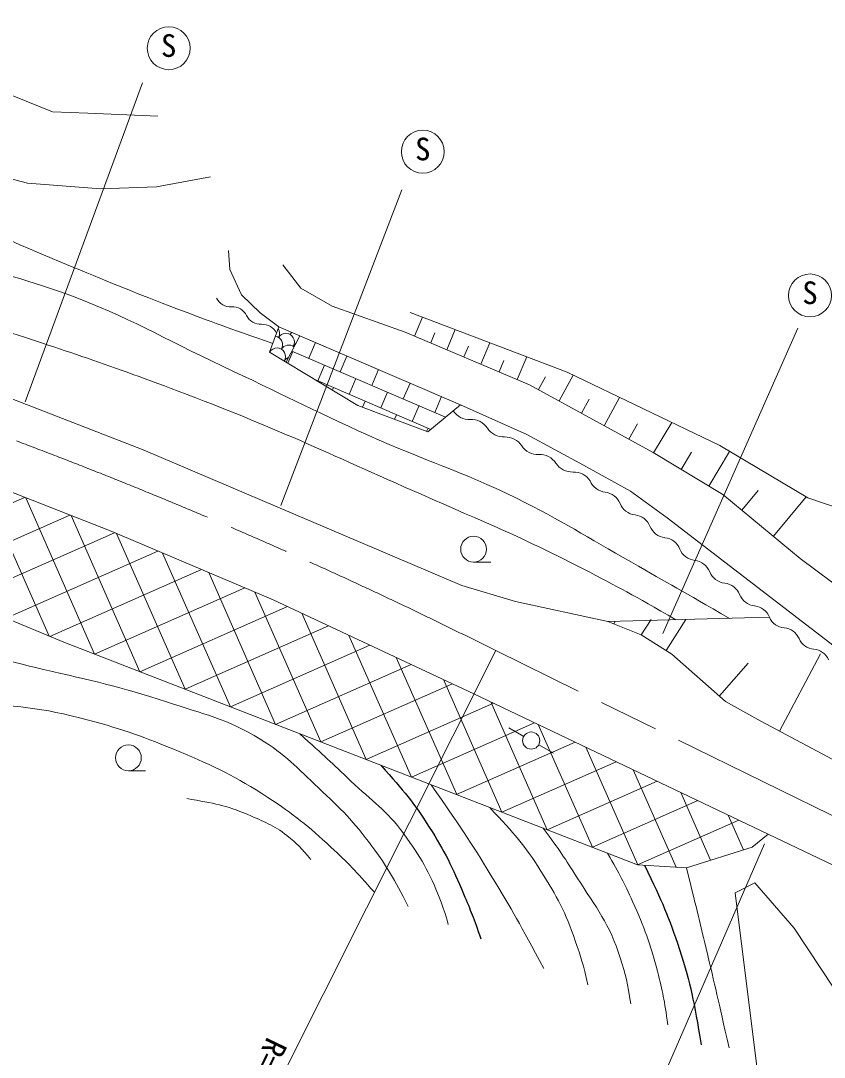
# Model space of a CAD drawing. Units: millimetres, scale not verified. Extents: x 40000 to 680000, y 20000 to 380000.
# Drawn here: x 397975 to 444808, y 259612 to 319981 of the extents above; entities that cross this region are included whole.
import ezdxf
from ezdxf.enums import TextEntityAlignment as Align

# ---------------------------------------------------------------- set-up
doc = ezdxf.new("R2010")
doc.units = ezdxf.units.MM
doc.header["$LTSCALE"] = 1000
doc.linetypes.add('CHAIN', pattern=[18.5, 12, -1.5, 3.5, -1.5])
for name, color, linetype, lineweight in [('M-BGD', 7, 'Continuous', 13), ('M-BMK', 2, 'CHAIN', 13), ('M-STR-HTXT', 7, 'Continuous', 13), ('M-STR-STRC', 7, 'Continuous', 25)]:
    doc.layers.add(name, color=color, linetype=linetype, lineweight=lineweight)
doc.styles.add('ＭＳ ゴシック', font='')
doc.styles.get('ＭＳ ゴシック').set_extended_font_data('MS Gothic')

msp = doc.modelspace()

# ---------------------------------------------------------------- hatches: boundary and pattern name
at = {"layer": 'M-BGD'}
h = msp.add_hatch(dxfattribs=at)
h.set_pattern_fill('USER', color=256, style=0, pattern_type=2)
h.set_pattern_definition([(203.8163, (433930, 270821), (807.61, -1829.69), []), (293.8163, (433930, 270821), (1829.69, 807.61), [])])
h.paths.add_polyline_path([(433930, 270821), (400483, 283784), (386704, 289530), (389430, 295654), (403245, 290244), (412680, 286249), (424391, 280776), (441537, 272606), (440602, 271841), (436777, 270651)])

# ---------------------------------------------------------------- linework, layer by layer
for p, q in [((393802, 317122), (399821, 314673)), ((399821, 314673), (401896, 314589)), ((401896, 314589), (405965, 314423)), ((393304, 311808), (398368, 310521)), ((398368, 310521), (402644, 310189)), ((402644, 310189), (405882, 310314)), ((405882, 310314), (409036, 310895)), ((410155, 305483), (410077, 306607)), ((410852, 304011), (410155, 305483)), ((413254, 305755), (414300, 304399)), ((414300, 304399), (416121, 303352)), ((411937, 302965), (410852, 304011)), ((416121, 303352), (420383, 301842)), ((413022, 302151), (411937, 302965)), ((420929, 301611), (421397, 302717)), ((413022, 302151), (412479, 300679)), ((423598, 297619), (413022, 302151)), ((422806, 300818), (423302, 301991)), ((413453, 300094), (414233, 301632)), ((423598, 297619), (414233, 301632)), ((420383, 301842), (427628, 298781)), ((421868, 301214), (422116, 301801)), ((412479, 300679), (417632, 297580)), ((413839, 300713), (413548, 300036)), ((422739, 296899), (413780, 300739)), ((415152, 301239), (414758, 300319)), ((423802, 300397), (424065, 301019)), ((424798, 299976), (425323, 301221)), ((416990, 300451), (416596, 299532)), ((425853, 299530), (426132, 300190)), ((426909, 299084), (427467, 300404)), ((415677, 299925), (415283, 299006)), ((418828, 299663), (418434, 298744)), ((421879, 296180), (415204, 299040)), ((417515, 299138), (417121, 298218)), ((420667, 298875), (420273, 297956)), ((428145, 298497), (428557, 299248)), ((429347, 297838), (430170, 299340)), ((395820, 298587), (405118, 294984)), ((416202, 298612), (416143, 298475)), ((419354, 298350), (418960, 297431)), ((427628, 298781), (434834, 294829)), ((418041, 297825), (417893, 297480)), ((422505, 298087), (422111, 297168)), ((430661, 297117), (431112, 297939)), ((431976, 296396), (432877, 298040)), ((417632, 297580), (421700, 296030)), ((419879, 297037), (419764, 296768)), ((421192, 297562), (420798, 296643)), ((421700, 296030), (423598, 297619)), ((427473, 295875), (423598, 297619)), ((433419, 295605), (433914, 296507)), ((434862, 294812), (435921, 296577)), ((421717, 296249), (421634, 296055)), ((430766, 294093), (427473, 295875)), ((403245, 290244), (389430, 295654)), ((405118, 294984), (423676, 287081)), ((434834, 294829), (438902, 292388)), ((436473, 293845), (437077, 294852)), ((438084, 292879), (439292, 294892)), ((433516, 292582), (430766, 294093)), ((435647, 291032), (433516, 292582)), ((438902, 292388), (443396, 288669)), ((440005, 291476), (440955, 292624)), ((441842, 289955), (443743, 292252)), ((450176, 279874), (435647, 291032)), ((412680, 286249), (403245, 290244)), ((386704, 289530), (400483, 283784)), ((443396, 288669), (450253, 283555)), ((424369, 288454), (425369, 288454)), ((423676, 287081), (426814, 286151)), ((424391, 280776), (412680, 286249)), ((426814, 286151), (432199, 284988)), ((441616, 285236), (432199, 284988)), ((432199, 284988), (434136, 284214)), ((432552, 284847), (432613, 284999)), ((434143, 284210), (434714, 285116)), ((435592, 283296), (436735, 285108)), ((400483, 283784), (433930, 270821)), ((434136, 284214), (435919, 283090)), ((435919, 283090), (439057, 280339)), ((438692, 280659), (440370, 282574)), ((442195, 278601), (444582, 283099)), ((441537, 272606), (424391, 280776)), ((439057, 280339), (441110, 279177)), ((441110, 279177), (446805, 276155)), ((426422, 278795), (427293, 278303)), ((428163, 277810), (429034, 277318)), ((404252, 276301), (405252, 276301)), ((440602, 271841), (441537, 272606)), ((441537, 272606), (467697, 260080)), ((436777, 270651), (440602, 271841)), ((433930, 270821), (436777, 270651))]:
    msp.add_line(p, q, dxfattribs=at)
for points in [[(420668, 302994), (429821, 299507), (438713, 295236), (443856, 292185), (450307, 290006), (455624, 285211), (468351, 276581), (483606, 269695), (487616, 269608)], [(440769, 269762), (439623, 269189), (442602, 245240)], [(440769, 269762), (443060, 267127), (446154, 262429), (451253, 259163), (454004, 257960), (454806, 256012), (453717, 253434), (450509, 249881), (446785, 243694)]]:
    msp.add_lwpolyline(points, dxfattribs=at)
for centre, radius in [((424369, 289204), 750), ((427728, 278056), 500), ((404252, 277051), 750)]:
    msp.add_circle(centre, radius, dxfattribs=at)
for centre, radius, start, end in [((410219, 304245), 928, 206.78167, 272.83276), ((410311, 302391), 928, 26.78167, 92.83276), ((411968, 303227), 928, 206.78167, 272.83276), ((412060, 301373), 928, 26.78167, 92.83276), ((412566, 301794), 500, 328.97306, 32.37006), ((412737, 301108), 500, 328.97306, 80.57723), ((413423, 301278), 500, 328.97306, 148.97306), ((413252, 301965), 500, 328.97306, 346.10407), ((414109, 301449), 500, 131.07583, 148.97306), ((412051, 300937), 500, 328.97306, 350.57723), ((412908, 300422), 500, 328.97306, 148.97306), ((413594, 300592), 500, 51.64207, 148.97306), ((414280, 300763), 500, 123.66149, 148.97306), ((413765, 299906), 500, 109.67694, 148.97306), ((424121, 297878), 1122, 212.96842, 272.89692), ((424234, 295637), 1122, 32.96842, 92.89692), ((426117, 296858), 1122, 212.96842, 272.89692), ((426230, 294617), 1122, 32.96842, 92.89692), ((428113, 295838), 1122, 212.96842, 272.89692), ((428227, 293596), 1122, 32.96842, 92.89692), ((430110, 294818), 1122, 212.96842, 272.89692), ((430223, 292576), 1122, 32.96842, 92.89692), ((432159, 293590), 1073, 202.07797, 263.40129), ((431913, 291459), 1073, 22.07797, 83.40129), ((433901, 292265), 1073, 202.07797, 263.40129), ((433654, 290133), 1073, 22.07797, 83.40129), ((435643, 290940), 1073, 202.07797, 263.40129), ((435396, 288808), 1073, 22.07797, 83.40129), ((437385, 289615), 1073, 202.07797, 263.40129), ((437138, 287483), 1073, 22.07797, 83.40129), ((439127, 288290), 1073, 202.07797, 263.40129), ((438880, 286158), 1073, 22.07797, 83.40129), ((440869, 286965), 1073, 202.07797, 263.40129), ((440622, 284833), 1073, 22.07797, 83.40129), ((442549, 285625), 1011, 202.60011, 265.8344), ((442402, 283609), 1011, 22.60011, 85.8344), ((444268, 284386), 1011, 202.60011, 265.8344), ((444122, 282370), 1011, 22.60011, 85.8344)]:
    msp.add_arc(centre, radius, start, end, dxfattribs=at)
for points, knots in [([(370853, 319981), (372252, 318405), (372848, 317871), (374330, 316764), (376643, 315036), (378375, 314775), (381030, 313642), (385100, 311905), (387509, 311256), (391614, 309606), (395299, 308125), (397308, 307160), (400980, 305647), (403349, 304670), (404675, 304120), (407071, 303210), (409244, 302385), (409955, 302132), (412664, 301182)], [0, 0, 0, 0, 1, 1, 1, 2, 2, 2, 3, 3, 3, 4, 4, 4, 5, 5, 5, 6, 6, 6, 6]), ([(439275, 285175), (436509, 286770), (435804, 287175), (433569, 288439), (430961, 289913), (429555, 290846), (426868, 292170), (423593, 293783), (421593, 294324), (418264, 295825), (414904, 297339), (413075, 298300), (409736, 299860), (406204, 301510), (404335, 302703), (400675, 304048), (397964, 305044), (396360, 305346), (393594, 306180), (389162, 307516), (386664, 308216), (382249, 309606), (378337, 310838), (376051, 311283), (372274, 312880), (369755, 313946), (368856, 314361), (365953, 315893)], [0, 0, 0, 0, 1, 1, 1, 2, 2, 2, 3, 3, 3, 4, 4, 4, 5, 5, 5, 6, 6, 6, 7, 7, 7, 8, 8, 8, 9, 9, 9, 9]), ([(365189, 312943), (368386, 311409), (369326, 310998), (372046, 309911), (375827, 308400), (378067, 307883), (381944, 306637), (387371, 304892), (390457, 304059), (395878, 302297), (400306, 300858), (402791, 300056), (407147, 298413), (412771, 296293), (415815, 294833), (421310, 292398), (425020, 290754), (427149, 289928), (430751, 288058), (432891, 286947), (433615, 286565), (436163, 285093)], [0, 0, 0, 0, 1, 1, 1, 2, 2, 2, 3, 3, 3, 4, 4, 4, 5, 5, 5, 6, 6, 6, 7, 7, 7, 7]), ([(383278, 284204), (385388, 283795), (386045, 283675), (387840, 283537), (389769, 283388), (390870, 283744), (392793, 283537), (395374, 283259), (396776, 282794), (399303, 282201), (402126, 281539), (403730, 281225), (406481, 280309), (408657, 279585), (409976, 279331), (411934, 278139), (413410, 277240), (414069, 276484), (415329, 275301), (416641, 274069), (417381, 273358), (418445, 271907), (419390, 270617), (419693, 270068), (420559, 268401)], [0, 0, 0, 0, 1, 1, 1, 2, 2, 2, 3, 3, 3, 4, 4, 4, 5, 5, 5, 6, 6, 6, 7, 7, 7, 8, 8, 8, 8]), ([(394406, 280309), (397882, 280038), (399055, 280014), (401918, 279252), (404031, 278690), (405186, 278255), (407205, 277416), (409305, 276543), (410474, 275987), (412380, 274745), (413909, 273747), (414714, 273095), (416052, 271851), (417099, 270879), (417459, 270500), (418591, 269218)], [0, 0, 0, 0, 1, 1, 1, 2, 2, 2, 3, 3, 3, 4, 4, 4, 5, 5, 5, 5]), ([(414239, 278453), (415691, 277139), (416075, 276790), (417221, 275691), (418446, 274515), (419313, 274004), (420298, 272621), (421277, 271247), (421799, 270424), (422396, 268847), (422614, 268268), (422707, 268049), (422896, 267344)], [0, 0, 0, 0, 1, 1, 1, 2, 2, 2, 3, 3, 3, 4, 4, 4, 4]), ([(421901, 275483), (423626, 272990), (424106, 272299), (425400, 270182), (426665, 268114), (427056, 267392), (428461, 264784)], [0, 0, 0, 0, 1, 1, 1, 2, 2, 2, 2]), ([(407650, 274689), (409296, 274380), (409890, 274313), (411211, 273743), (412140, 273343), (412700, 273148), (413493, 272519), (414095, 272041), (414322, 271805), (414884, 271128)], [0, 0, 0, 0, 1, 1, 1, 2, 2, 2, 3, 3, 3, 3]), ([(425310, 274162), (426786, 272573), (427302, 272030), (428294, 270460), (429239, 268965), (429719, 268070), (430297, 266398), (430637, 265416), (430756, 265036), (431021, 263839)], [0, 0, 0, 0, 1, 1, 1, 2, 2, 2, 3, 3, 3, 3]), ([(428431, 272952), (429410, 271628), (429679, 271225), (430408, 270071), (431515, 268320), (432299, 267375), (432912, 265397), (433229, 264374), (433351, 263947), (433525, 262726)], [0, 0, 0, 0, 1, 1, 1, 2, 2, 2, 3, 3, 3, 3]), ([(432179, 271500), (432916, 270211), (433124, 269809), (433636, 268680), (434331, 267145), (434665, 266249), (435083, 264618), (435390, 263416), (435479, 262965), (435695, 261501)], [0, 0, 0, 0, 1, 1, 1, 2, 2, 2, 3, 3, 3, 3]), ([(436770, 270652), (437338, 268373), (437481, 267791), (437920, 265953), (438460, 263697), (438620, 262978), (439256, 260166)], [0, 0, 0, 0, 1, 1, 1, 2, 2, 2, 2])]:
    msp.add_open_spline(points, degree=3, knots=knots, dxfattribs=at)
at = {"layer": 'M-BGD', "lineweight": 25}
for points, knots in [([(418959, 276623), (420357, 275047), (420824, 274529), (421784, 273020), (422701, 271576), (423116, 270699), (423787, 269125), (424215, 268118), (424360, 267758), (424788, 266509)], [0, 0, 0, 0, 1, 1, 1, 2, 2, 2, 3, 3, 3, 3]), ([(434327, 270798), (435390, 268581), (435720, 267868), (436362, 265897), (437054, 263777), (437188, 262938), (437642, 260333)], [0, 0, 0, 0, 1, 1, 1, 2, 2, 2, 2])]:
    msp.add_open_spline(points, degree=3, knots=knots, dxfattribs=at)
at = {"layer": 'M-BMK'}
msp.add_line((463697, 264653), (425657, 283298), dxfattribs=at)
msp.add_arc((296504, 25929), 287957, 63.35177, 69.9827, dxfattribs=at)
at = {"layer": 'M-STR-HTXT'}
for p, q in [((398227, 297782), (405069, 316367)), ((413136, 291757), (420182, 310138)), ((435398, 284302), (443261, 302071)), ((425657, 283298), (412201, 256485)), ((441320, 272039), (426592, 238173))]:
    msp.add_line(p, q, dxfattribs=at)
at = {"layer": 'M-STR-STRC', "lineweight": 13}
for centre in [(406600, 318380), (421408, 312355), (443976, 303981)]:
    msp.add_circle(centre, 1250, dxfattribs=at)

# ---------------------------------------------------------------- texts
at = {"layer": 'M-STR-HTXT', "style": 'ＭＳ ゴシック'}
msp.add_text('R=300', height=1320, rotation=244.387, dxfattribs=at).set_placement((410060, 256980), align=Align.BOTTOM_RIGHT)
at = {"layer": 'M-STR-STRC', "style": 'ＭＳ ゴシック'}
for p in [(406600, 317480), (421408, 311455), (443976, 303081)]:
    msp.add_text('S', height=1320, dxfattribs=at).set_placement(p, align=Align.BOTTOM_CENTER)

doc.saveas('drawing.dxf')
